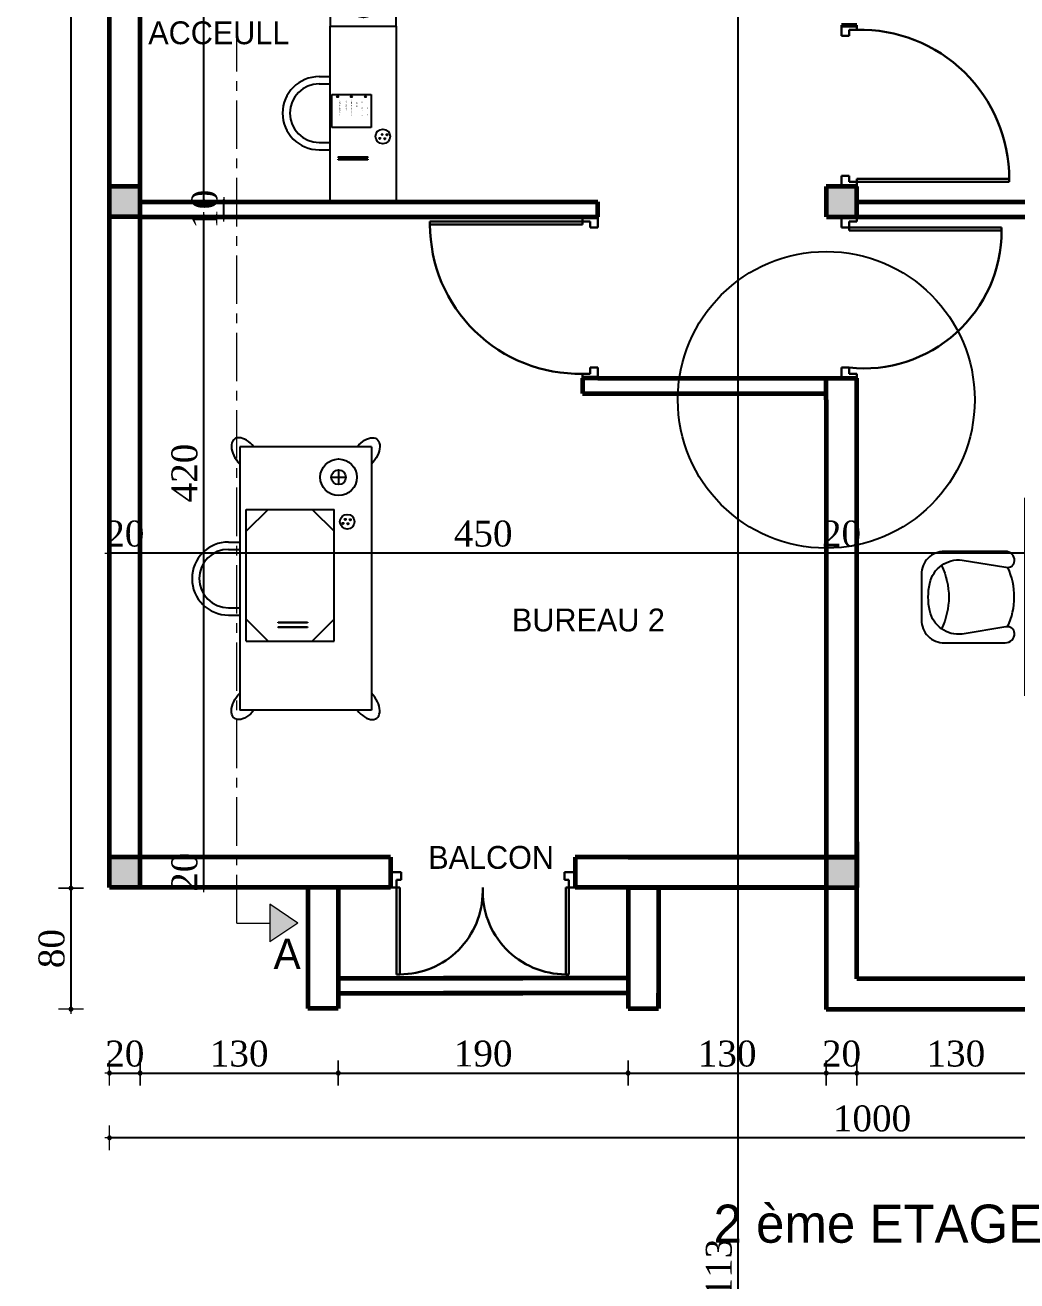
# Model space of a CAD drawing. Header units: millimetres. Extents: x -4146 to 23, y -2153 to 7365.
# Drawn here: x -2809 to -2159, y 1554 to 2379 of the extents above; entities that cross this region are included whole.
import ezdxf

# ---------------------------------------------------------------- set-up
doc = ezdxf.new("R2010")
doc.units = ezdxf.units.MM
doc.linetypes.add('AXES', pattern=[50.8, 31.75, -6.35, 6.35, -6.35])
for name, color, linetype in [('Calque8', 161, 'Continuous'), ('F-1', 1, 'Continuous'), ('F-2', 2, 'Continuous'), ('f-3', 3, 'Continuous'), ('FURNI', 4, 'Continuous'), ('MENUISERIE', 30, 'Continuous')]:
    doc.layers.add(name, color=color, linetype=linetype)
for name, color, linetype, lineweight in [('Cotation', 242, 'Continuous', 20), ('ecriture', 122, 'Continuous', 40), ('fin', 73, 'Continuous', 20), ('HA', 8, 'Continuous', 20), ('minuiserue', 3, 'Continuous', 30), ('MUR', 6, 'Continuous', 60)]:
    doc.layers.add(name, color=color, linetype=linetype, lineweight=lineweight)
doc.styles.add('cotation', font='times.ttf', dxfattribs={"height": 17})
doc.dimstyles.new('ech-100', dxfattribs={"dimtxt": 17, "dimasz": 0.02, "dimexe": 1.25, "dimexo": 0.625, "dimgap": 4, "dimtad": 1, "dimdec": 0, "dimtxsty": 'cotation', "dimblk": 'cotation', "dimcen": 2, "dimse1": 1, "dimse2": 1, "dimadec": 0, "dimazin": 0, "dimtfac": 1, "dimtdec": 0, "dimtix": 1, "dimtmove": 0, "dimatfit": 3, "dimldrblk": 'cotation', "dimfxl": 1.25, "dimtolj": 1, "dimarcsym": 0})

# ---------------------------------------------------------------- blocks, each defined once
blk = doc.blocks.new('cotation')
at = {"layer": 'Cotation'}
h = blk.add_hatch(color=256, dxfattribs=at)
h.paths.add_polyline_path([(57.15, 0), (62.15, 0, 0.41421356), (0, 62.15), (0, 57.15, -0.41421356)])
h.paths.add_polyline_path([(0, -57.15), (0, -62.15, 0.41421356), (62.15, 0), (57.15, 0, -0.41421356)])
h.paths.add_polyline_path([(0, -62.15), (0, -57.15, -0.41421356), (-57.15, 0), (-62.15, 0, 0.41421356)])
h.paths.add_polyline_path([(0, 57.15), (0, 62.15, 0.41421356), (-62.15, 0), (-57.15, 0, -0.41421356)])
for p, q in [((-152.4, 0), (152.4, 0)), ((0, 406.4), (0, -406.4))]:
    blk.add_line(p, q, dxfattribs=at)
for radius, start, end in [(62.15, 0, 180), (62.15, 180, 0), (57.15, 0, 180), (57.15, 180, 0)]:
    blk.add_arc((0, 0), radius, start, end, dxfattribs=at)
blk = doc.blocks.new('*D86')
at = {"layer": 'Defpoints', "color": 0}
for p in [(-2753.8, 1812.24), (-2733.8, 1812.24), (-2733.8, 1690.89)]:
    blk.add_point(p, dxfattribs=at)
at = {"layer": 'HA', "color": 0, "lineweight": -2}
blk.add_line((-2753.78, 1690.89), (-2733.82, 1690.89), dxfattribs=at)
at = {"layer": 'HA', "color": 0, "lineweight": -2, "xscale": 0.02, "yscale": 0.02, "zscale": 0.02, "rotation": 180}
blk.add_blockref('cotation', (-2753.8, 1690.89), dxfattribs=at)
at = {"layer": 'HA', "color": 0, "lineweight": -2, "xscale": 0.02, "yscale": 0.02, "zscale": 0.02}
blk.add_blockref('cotation', (-2733.8, 1690.89), dxfattribs=at)
at = {"layer": 'HA', "color": 0, "insert": (-2743.8, 1703.53), "char_height": 17, "attachment_point": 5, "style": 'cotation'}
blk.add_mtext('\\A1;20', dxfattribs=at)
blk = doc.blocks.new('*D87')
at = {"layer": 'Defpoints', "color": 0}
for p in [(-2733.8, 1812.24), (-2603.8, 1812.24), (-2603.8, 1690.89)]:
    blk.add_point(p, dxfattribs=at)
at = {"layer": 'HA', "color": 0, "lineweight": -2}
blk.add_line((-2733.78, 1690.89), (-2603.82, 1690.89), dxfattribs=at)
at = {"layer": 'HA', "color": 0, "lineweight": -2, "xscale": 0.02, "yscale": 0.02, "zscale": 0.02, "rotation": 180}
blk.add_blockref('cotation', (-2733.8, 1690.89), dxfattribs=at)
at = {"layer": 'HA', "color": 0, "lineweight": -2, "xscale": 0.02, "yscale": 0.02, "zscale": 0.02}
blk.add_blockref('cotation', (-2603.8, 1690.89), dxfattribs=at)
at = {"layer": 'HA', "color": 0, "insert": (-2668.8, 1703.53), "char_height": 17, "attachment_point": 5, "style": 'cotation'}
blk.add_mtext('\\A1;130', dxfattribs=at)
blk = doc.blocks.new('*D88')
at = {"layer": 'Defpoints', "color": 0}
for p in [(-2603.8, 1812.24), (-2413.8, 1812.24), (-2413.8, 1690.89)]:
    blk.add_point(p, dxfattribs=at)
at = {"layer": 'HA', "color": 0, "lineweight": -2}
blk.add_line((-2603.78, 1690.89), (-2413.82, 1690.89), dxfattribs=at)
at = {"layer": 'HA', "color": 0, "lineweight": -2, "xscale": 0.02, "yscale": 0.02, "zscale": 0.02, "rotation": 180}
blk.add_blockref('cotation', (-2603.8, 1690.89), dxfattribs=at)
at = {"layer": 'HA', "color": 0, "lineweight": -2, "xscale": 0.02, "yscale": 0.02, "zscale": 0.02}
blk.add_blockref('cotation', (-2413.8, 1690.89), dxfattribs=at)
at = {"layer": 'HA', "color": 0, "insert": (-2508.8, 1703.56), "char_height": 17, "attachment_point": 5, "style": 'cotation'}
blk.add_mtext('\\A1;190', dxfattribs=at)
blk = doc.blocks.new('*D89')
at = {"layer": 'Defpoints', "color": 0}
for p in [(-2413.8, 1812.24), (-2283.8, 1732.62), (-2283.8, 1690.89)]:
    blk.add_point(p, dxfattribs=at)
at = {"layer": 'HA', "color": 0, "lineweight": -2}
blk.add_line((-2413.78, 1690.89), (-2283.82, 1690.89), dxfattribs=at)
at = {"layer": 'HA', "color": 0, "lineweight": -2, "xscale": 0.02, "yscale": 0.02, "zscale": 0.02, "rotation": 180}
blk.add_blockref('cotation', (-2413.8, 1690.89), dxfattribs=at)
at = {"layer": 'HA', "color": 0, "lineweight": -2, "xscale": 0.02, "yscale": 0.02, "zscale": 0.02}
blk.add_blockref('cotation', (-2283.8, 1690.89), dxfattribs=at)
at = {"layer": 'HA', "color": 0, "insert": (-2348.8, 1703.53), "char_height": 17, "attachment_point": 5, "style": 'cotation'}
blk.add_mtext('\\A1;130', dxfattribs=at)
blk = doc.blocks.new('*D90')
at = {"layer": 'Defpoints', "color": 0}
for p in [(-2283.8, 1812.62), (-2263.8, 1812.62), (-2263.8, 1690.89)]:
    blk.add_point(p, dxfattribs=at)
at = {"layer": 'HA', "color": 0, "lineweight": -2}
blk.add_line((-2283.78, 1690.89), (-2263.82, 1690.89), dxfattribs=at)
at = {"layer": 'HA', "color": 0, "lineweight": -2, "xscale": 0.02, "yscale": 0.02, "zscale": 0.02, "rotation": 180}
blk.add_blockref('cotation', (-2283.8, 1690.89), dxfattribs=at)
at = {"layer": 'HA', "color": 0, "lineweight": -2, "xscale": 0.02, "yscale": 0.02, "zscale": 0.02}
blk.add_blockref('cotation', (-2263.8, 1690.89), dxfattribs=at)
at = {"layer": 'HA', "color": 0, "insert": (-2273.8, 1703.53), "char_height": 17, "attachment_point": 5, "style": 'cotation'}
blk.add_mtext('\\A1;20', dxfattribs=at)
blk = doc.blocks.new('*D91')
at = {"layer": 'Defpoints', "color": 0}
for p in [(-2263.8, 1732.62), (-2133.8, 1732.62), (-2133.8, 1690.89)]:
    blk.add_point(p, dxfattribs=at)
at = {"layer": 'HA', "color": 0, "lineweight": -2}
blk.add_line((-2263.78, 1690.89), (-2133.82, 1690.89), dxfattribs=at)
at = {"layer": 'HA', "color": 0, "lineweight": -2, "xscale": 0.02, "yscale": 0.02, "zscale": 0.02, "rotation": 180}
blk.add_blockref('cotation', (-2263.8, 1690.89), dxfattribs=at)
at = {"layer": 'HA', "color": 0, "lineweight": -2, "xscale": 0.02, "yscale": 0.02, "zscale": 0.02}
blk.add_blockref('cotation', (-2133.8, 1690.89), dxfattribs=at)
at = {"layer": 'HA', "color": 0, "insert": (-2198.8, 1703.53), "char_height": 17, "attachment_point": 5, "style": 'cotation'}
blk.add_mtext('\\A1;130', dxfattribs=at)
blk = doc.blocks.new('*D95')
at = {"layer": 'Defpoints', "color": 0}
for p in [(-2753.8, 1812.24), (-1753.8, 1732.62), (-2753.8, 1648.35)]:
    blk.add_point(p, dxfattribs=at)
at = {"layer": 'HA', "color": 0, "lineweight": -2}
blk.add_line((-1753.82, 1648.35), (-2753.78, 1648.35), dxfattribs=at)
at = {"layer": 'HA', "color": 0, "lineweight": -2, "xscale": 0.02, "yscale": 0.02, "zscale": 0.02, "rotation": 180}
blk.add_blockref('cotation', (-2753.8, 1648.35), dxfattribs=at)
at = {"layer": 'HA', "color": 0, "lineweight": -2, "xscale": 0.02, "yscale": 0.02, "zscale": 0.02}
blk.add_blockref('cotation', (-1753.8, 1648.35), dxfattribs=at)
at = {"layer": 'HA', "color": 0, "insert": (-2253.8, 1661), "char_height": 17, "attachment_point": 5, "style": 'cotation'}
blk.add_mtext('\\A1;1000', dxfattribs=at)
blk = doc.blocks.new('B2')
at = {"layer": 'F-1'}
for p, q in [((-4258.58, 2531.91), (-4258.58, 2538.33)), ((-4258.58, 2538.33), (-4258.43, 2538.33)), ((-4258.43, 2538.33), (-4258.43, 2531.91)), ((-4257.56, 2531.91), (-4257.56, 2538.33)), ((-4257.56, 2538.33), (-4257.41, 2538.33)), ((-4257.41, 2538.33), (-4257.41, 2531.91)), ((-4258.43, 2531.91), (-4258.58, 2531.91)), ((-4257.41, 2531.91), (-4257.56, 2531.91))]:
    blk.add_line(p, q, dxfattribs=at)
at = {"layer": 'F-2'}
for p, q in [((-4261.55, 2545.26), (-4232.75, 2545.26)), ((-4261.55, 2545.26), (-4261.55, 2526.06)), ((-4261.55, 2540.46), (-4256.75, 2545.26)), ((-4232.75, 2540.46), (-4237.55, 2545.26)), ((-4232.75, 2545.26), (-4232.75, 2526.06)), ((-4261.55, 2530.86), (-4256.75, 2526.06)), ((-4232.75, 2530.86), (-4237.55, 2526.06)), ((-4261.55, 2526.06), (-4232.75, 2526.06))]:
    blk.add_line(p, q, dxfattribs=at)
for centre, radius in [((-4235.45, 2523.2), 1.6), ((-4235.81, 2524.14), 0.145), ((-4235.89, 2523.05), 0.145), ((-4235.02, 2522.55), 0.145), ((-4234.95, 2523.63), 0.145)]:
    blk.add_circle(centre, radius, dxfattribs=at)
at = {"layer": 'f-3'}
for p, q in [((-4255.89, 2549.13), (-4255.89, 2546.7)), ((-4254.29, 2549.13), (-4254.29, 2546.7)), ((-4241.49, 2549.13), (-4241.49, 2546.7)), ((-4239.89, 2549.13), (-4239.89, 2546.7)), ((-4276.69, 2517.9), (-4276.69, 2546.7)), ((-4219.09, 2546.7), (-4276.69, 2546.7)), ((-4219.09, 2517.9), (-4219.09, 2546.7)), ((-4224.13, 2525.09), (-4227.33, 2525.09)), ((-4225.73, 2526.69), (-4225.73, 2523.49)), ((-4219.09, 2517.9), (-4276.69, 2517.9))]:
    blk.add_line(p, q, dxfattribs=at)
for radius in [4, 1.6]:
    blk.add_circle((-4225.73, 2525.09), radius, dxfattribs=at)
for radius in [8, 6.4]:
    blk.add_arc((-4247.89, 2549.13), radius, 0, 180, dxfattribs=at)
at = {"layer": 'f-3', "extrusion": (0, 0, -1)}
for centre, major_axis in [((-4275.07, 2545.37), (3.35, -2.5)), ((-4220.72, 2519.24), (-3.35, 2.5))]:
    blk.add_ellipse(centre, major_axis=major_axis, ratio=0.573005, start_param=1.628004, end_param=4.928741, dxfattribs=at)
at = {"layer": 'f-3'}
for centre, major_axis in [((-4220.72, 2545.37), (-3.35, -2.5)), ((-4275.07, 2519.24), (3.35, 2.5))]:
    blk.add_ellipse(centre, major_axis=major_axis, ratio=0.573005, start_param=1.628004, end_param=4.928741, dxfattribs=at)
blk = doc.blocks.new('*D146')
at = {"layer": 'Defpoints', "color": 0}
for p in [(-2263.8, 2032.1), (-2263.8, 2032.1), (-1773.8, 2032.1)]:
    blk.add_point(p, dxfattribs=at)
at = {"layer": 'HA', "color": 0, "lineweight": -2}
blk.add_line((-1773.82, 2032.1), (-2263.78, 2032.1), dxfattribs=at)
at = {"layer": 'HA', "color": 0, "lineweight": -2, "xscale": 0.02, "yscale": 0.02, "zscale": 0.02, "rotation": 180}
blk.add_blockref('cotation', (-2263.8, 2032.1), dxfattribs=at)
at = {"layer": 'HA', "color": 0, "lineweight": -2, "xscale": 0.02, "yscale": 0.02, "zscale": 0.02}
blk.add_blockref('cotation', (-1773.8, 2032.1), dxfattribs=at)
at = {"layer": 'HA', "color": 0, "insert": (-2018.8, 2044.77), "char_height": 17, "attachment_point": 5, "style": 'cotation'}
blk.add_mtext('\\A1;490', dxfattribs=at)
blk = doc.blocks.new('*D147')
at = {"layer": 'Defpoints', "color": 0}
for p in [(-2283.8, 2032.1), (-2283.8, 2032.1), (-2263.8, 2032.1)]:
    blk.add_point(p, dxfattribs=at)
at = {"layer": 'HA', "color": 0, "lineweight": -2}
for p, q in [((-2283.82, 2032.1), (-2283.84, 2032.1)), ((-2263.8, 2032.1), (-2283.8, 2032.1)), ((-2263.78, 2032.1), (-2263.76, 2032.1))]:
    blk.add_line(p, q, dxfattribs=at)
at = {"layer": 'HA', "color": 0, "lineweight": -2, "xscale": 0.02, "yscale": 0.02, "zscale": 0.02}
blk.add_blockref('cotation', (-2283.8, 2032.1), dxfattribs=at)
at = {"layer": 'HA', "color": 0, "lineweight": -2, "xscale": 0.02, "yscale": 0.02, "zscale": 0.02, "rotation": 180}
blk.add_blockref('cotation', (-2263.8, 2032.1), dxfattribs=at)
at = {"layer": 'HA', "color": 0, "insert": (-2273.8, 2044.74), "char_height": 17, "attachment_point": 5, "style": 'cotation'}
blk.add_mtext('\\A1;20', dxfattribs=at)
blk = doc.blocks.new('*D148')
at = {"layer": 'Defpoints', "color": 0}
for p in [(-2733.8, 2032.1), (-2733.8, 2032.1), (-2283.8, 2032.1)]:
    blk.add_point(p, dxfattribs=at)
at = {"layer": 'HA', "color": 0, "lineweight": -2}
blk.add_line((-2283.82, 2032.1), (-2733.78, 2032.1), dxfattribs=at)
at = {"layer": 'HA', "color": 0, "lineweight": -2, "xscale": 0.02, "yscale": 0.02, "zscale": 0.02, "rotation": 180}
blk.add_blockref('cotation', (-2733.8, 2032.1), dxfattribs=at)
at = {"layer": 'HA', "color": 0, "lineweight": -2, "xscale": 0.02, "yscale": 0.02, "zscale": 0.02}
blk.add_blockref('cotation', (-2283.8, 2032.1), dxfattribs=at)
at = {"layer": 'HA', "color": 0, "insert": (-2508.8, 2044.74), "char_height": 17, "attachment_point": 5, "style": 'cotation'}
blk.add_mtext('\\A1;450', dxfattribs=at)
blk = doc.blocks.new('*D149')
at = {"layer": 'Defpoints', "color": 0}
for p in [(-2753.8, 2032.1), (-2753.8, 2032.1), (-2733.8, 2032.1)]:
    blk.add_point(p, dxfattribs=at)
at = {"layer": 'HA', "color": 0, "lineweight": -2}
for p, q in [((-2753.82, 2032.1), (-2753.84, 2032.1)), ((-2733.8, 2032.1), (-2753.8, 2032.1)), ((-2733.78, 2032.1), (-2733.76, 2032.1))]:
    blk.add_line(p, q, dxfattribs=at)
at = {"layer": 'HA', "color": 0, "lineweight": -2, "xscale": 0.02, "yscale": 0.02, "zscale": 0.02}
blk.add_blockref('cotation', (-2753.8, 2032.1), dxfattribs=at)
at = {"layer": 'HA', "color": 0, "lineweight": -2, "xscale": 0.02, "yscale": 0.02, "zscale": 0.02, "rotation": 180}
blk.add_blockref('cotation', (-2733.8, 2032.1), dxfattribs=at)
at = {"layer": 'HA', "color": 0, "insert": (-2743.8, 2044.74), "char_height": 17, "attachment_point": 5, "style": 'cotation'}
blk.add_mtext('\\A1;20', dxfattribs=at)
blk = doc.blocks.new('*D150')
at = {"layer": 'Defpoints', "color": 0}
for p in [(-2691.97, 1832.62), (-2691.97, 1832.62), (-2691.97, 1812.62)]:
    blk.add_point(p, dxfattribs=at)
at = {"layer": 'HA', "color": 0, "lineweight": -2}
for p, q in [((-2691.97, 1832.64), (-2691.97, 1832.66)), ((-2691.97, 1812.62), (-2691.97, 1832.62)), ((-2691.97, 1812.6), (-2691.97, 1812.58))]:
    blk.add_line(p, q, dxfattribs=at)
at = {"layer": 'HA', "color": 0, "lineweight": -2, "xscale": 0.02, "yscale": 0.02, "zscale": 0.02}
for p, rotation in [((-2691.97, 1832.62), 270), ((-2691.97, 1812.62), 90)]:
    blk.add_blockref('cotation', p, dxfattribs=dict(at, rotation=rotation))
at = {"layer": 'HA', "color": 0, "insert": (-2704.62, 1822.62), "char_height": 17, "attachment_point": 5, "rotation": 90, "style": 'cotation'}
blk.add_mtext('\\A1;20', dxfattribs=at)
blk = doc.blocks.new('*D151')
at = {"layer": 'Defpoints', "color": 0}
for p in [(-2691.97, 2252.62), (-2691.97, 2252.62), (-2691.97, 1832.62)]:
    blk.add_point(p, dxfattribs=at)
at = {"layer": 'HA', "color": 0, "lineweight": -2}
blk.add_line((-2691.97, 1832.64), (-2691.97, 2252.6), dxfattribs=at)
at = {"layer": 'HA', "color": 0, "lineweight": -2, "xscale": 0.02, "yscale": 0.02, "zscale": 0.02}
for p, rotation in [((-2691.97, 2252.62), 90), ((-2691.97, 1832.62), 270)]:
    blk.add_blockref('cotation', p, dxfattribs=dict(at, rotation=rotation))
at = {"layer": 'HA', "color": 0, "insert": (-2704.62, 2084.55), "char_height": 17, "attachment_point": 5, "rotation": 90, "style": 'cotation'}
blk.add_mtext('\\A1;420', dxfattribs=at)
blk = doc.blocks.new('*D152')
at = {"layer": 'Defpoints', "color": 0}
for p in [(-2678.8, 2262.62), (-2678.8, 2262.62), (-2678.8, 2252.62)]:
    blk.add_point(p, dxfattribs=at)
at = {"layer": 'HA', "color": 0, "lineweight": -2}
for p, q in [((-2678.8, 2262.64), (-2678.8, 2262.66)), ((-2678.8, 2252.62), (-2678.8, 2262.62)), ((-2678.8, 2252.6), (-2678.8, 2252.58))]:
    blk.add_line(p, q, dxfattribs=at)
at = {"layer": 'HA', "color": 0, "lineweight": -2, "xscale": 0.02, "yscale": 0.02, "zscale": 0.02}
for p, rotation in [((-2678.8, 2262.62), 270), ((-2678.8, 2252.62), 90)]:
    blk.add_blockref('cotation', p, dxfattribs=dict(at, rotation=rotation))
at = {"layer": 'HA', "color": 0, "insert": (-2691.45, 2257.62), "char_height": 17, "attachment_point": 5, "rotation": 90, "style": 'cotation'}
blk.add_mtext('\\A1;10', dxfattribs=at)
blk = doc.blocks.new('*D153')
at = {"layer": 'Defpoints', "color": 0}
for p in [(-2691.97, 2762.62), (-2691.97, 2762.62), (-2691.97, 2262.62)]:
    blk.add_point(p, dxfattribs=at)
at = {"layer": 'HA', "color": 0, "lineweight": -2}
blk.add_line((-2691.97, 2262.64), (-2691.97, 2762.6), dxfattribs=at)
at = {"layer": 'HA', "color": 0, "lineweight": -2, "xscale": 0.02, "yscale": 0.02, "zscale": 0.02}
for p, rotation in [((-2691.97, 2762.62), 90), ((-2691.97, 2262.62), 270)]:
    blk.add_blockref('cotation', p, dxfattribs=dict(at, rotation=rotation))
at = {"layer": 'HA', "color": 0, "insert": (-2704.62, 2512.62), "char_height": 17, "attachment_point": 5, "rotation": 90, "style": 'cotation'}
blk.add_mtext('\\A1;500', dxfattribs=at)
blk = doc.blocks.new('A$C3BDC2834')
at = {"layer": 'FURNI', "color": 154, "ltscale": 0.5}
blk.add_lwpolyline([(0.2096, 0.5555, 0.388549), (0.0573, 0.3426), (0.104, 0.0559, -0.480619), (0.0614, 0, -0.421241), (0, 0.06), (0, 0.46, -0.414214), (0.15, 0.61), (0.45, 0.61, -0.414214), (0.6, 0.46), (0.6, 0.06, -0.421241), (0.5386, 0, -0.480619), (0.496, 0.0559), (0.5427, 0.3426, 0.388549), (0.3904, 0.5555, 0.109958)], format="xyb", close=True, dxfattribs=at)
blk.add_lwpolyline([(0.4946, 0.045, -0.222231), (0.1053, 0.0438)], format="xyb", dxfattribs=at)
blk.add_arc((0.3, 0.9059), 0.4751, 244.05244, 295.94756, dxfattribs=at)
blk = doc.blocks.new('1GB')
at = {"layer": 'Calque8'}
for p, q in [((-3266.59, 1963.06), (-3404.93, 1963.06)), ((-3404.93, 1833.06), (-3404.93, 1963.06)), ((-3129.38, 1963.06), (-3266.59, 1963.06)), ((-3129.38, 1833.06), (-3129.38, 1963.06)), ((-3266.59, 1833.06), (-3404.93, 1833.06)), ((-3129.38, 1833.06), (-3266.59, 1833.06))]:
    blk.add_line(p, q, dxfattribs=at)
at = {"layer": 'FURNI', "ltscale": 0.5, "xscale": 100, "yscale": 100, "zscale": 100}
for p in [(-3394.75, 1967.36), (-3329.75, 1967.36), (-3264.2, 1967.36), (-3199.2, 1967.36)]:
    blk.add_blockref('A$C3BDC2834', p, dxfattribs=at)
at = {"layer": 'FURNI', "ltscale": 0.5, "yscale": 100, "zscale": 100}
for p, xscale, rotation in [((-3411.92, 1927.93), -100, 90), ((-3124.59, 1927.93), 100, 270), ((-3394.75, 1828.77), -100, 180), ((-3329.75, 1828.77), -100, 180), ((-3264.2, 1828.77), -100, 180), ((-3199.2, 1828.77), -100, 180)]:
    blk.add_blockref('A$C3BDC2834', p, dxfattribs=dict(at, xscale=xscale, rotation=rotation))
blk = doc.blocks.new('*D198')
at = {"layer": 'Defpoints', "color": 0}
for p in [(-2753.8, 3312.62), (-2779.12, 1812.24), (-2753.8, 1812.24)]:
    blk.add_point(p, dxfattribs=at)
at = {"layer": 'HA', "color": 0, "lineweight": -2}
blk.add_line((-2779.12, 3312.6), (-2779.12, 1812.26), dxfattribs=at)
at = {"layer": 'HA', "color": 0, "lineweight": -2, "xscale": 0.02, "yscale": 0.02, "zscale": 0.02}
for p, rotation in [((-2779.12, 3312.62), 90), ((-2779.12, 1812.24), 270)]:
    blk.add_blockref('cotation', p, dxfattribs=dict(at, rotation=rotation))
at = {"layer": 'HA', "color": 0, "insert": (-2791.76, 2562.43), "char_height": 17, "attachment_point": 5, "rotation": 90, "style": 'cotation'}
blk.add_mtext('\\A1;1500', dxfattribs=at)
blk = doc.blocks.new('*D199')
at = {"layer": 'Defpoints', "color": 0}
for p in [(-2753.8, 1812.24), (-2780.47, 1732.82), (-2779.12, 1732.82)]:
    blk.add_point(p, dxfattribs=at)
at = {"layer": 'HA', "color": 0, "lineweight": -2}
blk.add_line((-2779.12, 1812.22), (-2779.12, 1732.84), dxfattribs=at)
at = {"layer": 'HA', "color": 0, "lineweight": -2, "xscale": 0.02, "yscale": 0.02, "zscale": 0.02}
for p, rotation in [((-2779.12, 1812.24), 90), ((-2779.12, 1732.82), 270)]:
    blk.add_blockref('cotation', p, dxfattribs=dict(at, rotation=rotation))
at = {"layer": 'HA', "color": 0, "insert": (-2791.76, 1772.53), "char_height": 17, "attachment_point": 5, "rotation": 90, "style": 'cotation'}
blk.add_mtext('\\A1;80', dxfattribs=at)
blk = doc.blocks.new('B3')
at = {"layer": 'F-1'}
for p, q in [((-4180.45, 2571.93), (-4180.02, 2571.93)), ((-4180.45, 2552.65), (-4180.45, 2571.93)), ((-4180.02, 2571.93), (-4180.02, 2552.65)), ((-4178.93, 2571.93), (-4178.5, 2571.93)), ((-4178.93, 2552.65), (-4178.93, 2571.93)), ((-4178.5, 2571.93), (-4178.5, 2552.65)), ((-4180.02, 2552.65), (-4180.45, 2552.65)), ((-4178.5, 2552.65), (-4178.93, 2552.65))]:
    blk.add_line(p, q, dxfattribs=at)
at = {"layer": 'F-2'}
for p, q in [((-4159.23, 2576.09), (-4137.51, 2576.09)), ((-4159.23, 2550.41), (-4159.23, 2576.09)), ((-4137.51, 2576.09), (-4137.51, 2550.41)), ((-4137.51, 2550.41), (-4159.23, 2550.41))]:
    blk.add_line(p, q, dxfattribs=at)
for centre, radius in [((-4138.83, 2572.42), 0.45), ((-4138.87, 2563.28), 0.45), ((-4138.83, 2554.08), 0.45), ((-4165.02, 2542.71), 4.8), ((-4166.53, 2541.41), 0.434), ((-4166.32, 2544.66), 0.434), ((-4163.93, 2539.89), 0.434), ((-4163.72, 2543.14), 0.434)]:
    blk.add_circle(centre, radius, dxfattribs=at)
at = {"layer": 'f-3'}
for p, q in [((-4173.76, 2584.47), (-4173.76, 2577.2)), ((-4168.96, 2584.47), (-4168.96, 2577.2)), ((-4130.56, 2584.47), (-4130.56, 2577.2)), ((-4125.76, 2584.47), (-4125.76, 2577.2)), ((-4207.84, 2577.2), (-4092.64, 2577.2)), ((-4207.84, 2577.2), (-4207.84, 2534)), ((-3977.44, 2577.2), (-4092.64, 2577.2)), ((-4092.64, 2577.2), (-4092.64, 2534)), ((-4092.64, 2577.2), (-4092.64, 2534)), ((-3977.44, 2577.2), (-3977.44, 2534)), ((-4070.07, 2555.48), (-4079.67, 2555.48)), ((-4074.87, 2560.28), (-4074.87, 2550.68)), ((-4092.64, 2534), (-4207.84, 2534)), ((-4092.64, 2534), (-3977.44, 2534))]:
    blk.add_line(p, q, dxfattribs=at)
for radius in [12, 4.8]:
    blk.add_circle((-4074.87, 2555.48), radius, dxfattribs=at)
for radius in [24, 19.2]:
    blk.add_arc((-4149.76, 2584.47), radius, 0, 180, dxfattribs=at)
at = {"layer": 'F-1'}
for s, p in [('5. PICK UP PRESCRIPTION', (-4140.95, 2571.17)), ('3. PICK UP DRY CLEANING', (-4140.95, 2563.62)), ('4. BUY NEW OUTFIT', (-4140.95, 2567.05)), ('1. GO TO GROCERY STORE', (-4140.87, 2556.65)), ('2. LAUNDRY', (-4140.95, 2560.06)), ('THINGS TO DO', (-4145.2, 2552.93))]:
    blk.add_text(s, height=0.6, rotation=180, dxfattribs=at).set_placement(p)
blk = doc.blocks.new('B1')
at = {"layer": 'minuiserue'}
for p, q in [((-2606.22, 2449.21), (-2664.13, 2449.21)), ((-2664.13, 2406.21), (-2664.13, 2449.21)), ((-2606.22, 2406.21), (-2664.13, 2406.21))]:
    blk.add_line(p, q, dxfattribs=at)
at = {"layer": 'HA', "rotation": 90}
blk.add_blockref('B3', (-29.02, 6426.65), dxfattribs=at)
blk = doc.blocks.new('*D426')
at = {"layer": 'Defpoints', "color": 0}
for p in [(-2341.55, 3113.02), (-2341.55, 3113.02), (-2341.55, 0)]:
    blk.add_point(p, dxfattribs=at)
at = {"layer": 'HA', "color": 0, "lineweight": -2}
blk.add_line((-2341.55, 0.02), (-2341.55, 3113), dxfattribs=at)
at = {"layer": 'HA', "color": 0, "lineweight": -2, "xscale": 0.02, "yscale": 0.02, "zscale": 0.02}
for p, rotation in [((-2341.55, 3113.02), 90), ((-2341.55, 0), 270)]:
    blk.add_blockref('cotation', p, dxfattribs=dict(at, rotation=rotation))
at = {"layer": 'HA', "color": 0, "insert": (-2354.19, 1556.51), "char_height": 17, "attachment_point": 5, "rotation": 90, "style": 'cotation'}
blk.add_mtext('\\A1;3113', dxfattribs=at)
blk = doc.blocks.new('BAB 106')
at = {"layer": 'minuiserue'}
for p, q in [((0, 0), (-10, 0)), ((-10, -3), (-10, 0)), ((0, 0), (0, -7)), ((-10, -3), (-110, -3)), ((-110, -3), (-110, -5)), ((-10, -5), (-110, -5)), ((-5, -3), (-10, -3)), ((-10, -5), (-10, -3)), ((-5, -7), (-5, -3)), ((0, -7), (-5, -7)), ((0, -98.88), (-5, -98.88)), ((-5, -98.88), (-5, -102.88)), ((0, -105.88), (0, -98.88)), ((-5, -102.88), (-10, -102.88)), ((-10, -102.88), (-10, -105.88)), ((0, -105.88), (-10, -105.88))]:
    blk.add_line(p, q, dxfattribs=at)
blk.add_arc((-12.1, -5), 97.9, 180, 271.22923, dxfattribs=at)
at = {"layer": 'MUR'}
blk.add_line((0, -105.88), (-10, -105.88), dxfattribs=at)
blk = doc.blocks.new('Balcon')
at = {"layer": 'minuiserue'}
for p, q in [((0, -10), (0, 0)), ((0, 0), (7, 0)), ((7, -5), (7, 0)), ((4, -10), (4, -5)), ((4, -5), (7, -5)), ((121, 0), (114, 0)), ((114, 0), (114, -5)), ((117, -5), (114, -5)), ((117, -10), (117, -5)), ((121, 0), (121, -10)), ((0, -10), (6, -10)), ((4, -10), (4, -67)), ((6, -10), (6, -67)), ((121, -10), (115, -10)), ((115, -10), (115, -67)), ((117, -10), (117, -67))]:
    blk.add_line(p, q, dxfattribs=at)
for centre, radius, start, end in [((6, -12.55), 54.45, 270, 0.11527), ((115, -12.45), 54.55, 177.43111, 270)]:
    blk.add_arc(centre, radius, start, end, dxfattribs=at)

msp = doc.modelspace()

# ---------------------------------------------------------------- hatches: boundary and pattern name
at = {"layer": 'fin'}
h = msp.add_hatch(color=256, dxfattribs=at)
h.paths.add_polyline_path([(-1691.949, 2506.295), (-1703.48, 2491.652), (-1680.418, 2491.652)])
h.paths.add_polyline_path([(-2798.096, 2964.874), (-2809.169, 2950.793), (-2787.022, 2950.793)])
h.paths.add_polyline_path([(-2630.341, 1789.253), (-2648.598, 1801.622), (-2648.598, 1776.885)])
h.paths.add_polyline_path([(-2623.079, 3341.851), (-2650.577, 3358.227), (-2650.577, 3325.474)])
at = {"layer": 'HA'}
h = msp.add_hatch(color=256, dxfattribs=at)
h.paths.add_polyline_path([(-1753.804, 2272.624), (-1773.804, 2272.624), (-1773.804, 2252.624), (-1753.804, 2252.624)])
h.paths.add_polyline_path([(-2263.8, 2272.624), (-2273.8, 2272.624), (-2283.8, 2272.624), (-2283.8, 2252.624), (-2263.8, 2252.624)])
h.paths.add_polyline_path([(-2753.804, 2252.624), (-2733.804, 2252.624), (-2733.804, 2272.624), (-2753.804, 2272.624)])
h = msp.add_hatch(color=256, dxfattribs=at)
h.paths.add_polyline_path([(-1753.804, 1832.624), (-1773.804, 1832.624), (-1773.804, 1812.624), (-1753.804, 1812.624)])
h.paths.add_polyline_path([(-2283.8, 1812.624), (-2263.804, 1812.624), (-2263.804, 1832.624), (-2283.8, 1832.624)])
h.paths.add_polyline_path([(-2753.804, 1812.624), (-2733.804, 1812.624), (-2733.804, 1832.624), (-2753.804, 1832.624)])

# ---------------------------------------------------------------- linework, layer by layer
at = {"layer": 'fin', "linetype": 'AXES'}
for q in [(-2670.249, 3341.851), (-2648.598, 1789.253)]:
    msp.add_line((-2670.249, 1789.253), q, dxfattribs=at)
at = {"layer": 'fin'}
for p, q in [((-2630.341, 1789.253), (-2648.598, 1801.622)), ((-2648.598, 1801.622), (-2648.598, 1776.885)), ((-2630.341, 1789.253), (-2648.598, 1776.885))]:
    msp.add_line(p, q, dxfattribs=at)
at = {"layer": 'MENUISERIE'}
msp.add_circle((-2283.8, 2132.624), 97.341, dxfattribs=at)
at = {"layer": 'minuiserue'}
for p, q in [((-2273.8, 2252.624), (-2263.8, 2252.624)), ((-2273.8, 2252.624), (-2273.8, 2245.624)), ((-2268.8, 2245.624), (-2268.8, 2249.624)), ((-2268.8, 2249.624), (-2263.8, 2249.624)), ((-2263.8, 2249.624), (-2263.8, 2252.624)), ((-2273.8, 2245.624), (-2268.8, 2245.624)), ((-2268.8, 2245.624), (-2168.8, 2245.624)), ((-2268.8, 2245.624), (-2268.8, 2243.624)), ((-2268.8, 2243.624), (-2168.8, 2243.624)), ((-2268.8, 2243.624), (-2268.8, 2243.624)), ((-2168.8, 2245.624), (-2168.8, 2243.624)), ((-2273.8, 2146.747), (-2273.8, 2153.747)), ((-2273.8, 2153.747), (-2268.8, 2153.747)), ((-2268.8, 2153.747), (-2268.8, 2149.747)), ((-2273.8, 2146.747), (-2263.8, 2146.747)), ((-2268.8, 2149.747), (-2263.8, 2149.747)), ((-2263.8, 2149.747), (-2263.8, 2146.747)), ((-2565.549, 1755.624), (-2563.549, 1755.624)), ((-2452.549, 1755.624), (-2454.549, 1755.624))]:
    msp.add_line(p, q, dxfattribs=at)
msp.add_arc((-2259.189, 2243.624), 90.39, 263.896679, 360, dxfattribs=at)
at = {"layer": 'MUR'}
for p, q in [((-2753.804, 1812.624), (-2753.804, 3312.624)), ((-2733.804, 1812.624), (-2733.804, 2497.627)), ((-2733.804, 2272.624), (-2753.804, 2272.624)), ((-2263.8, 2272.624), (-2283.8, 2272.624)), ((-2283.8, 2272.624), (-2283.8, 2252.624)), ((-2263.8, 2252.624), (-2263.8, 2272.624)), ((-2263.8, 2252.624), (-2263.8, 2272.624)), ((-2733.804, 2262.624), (-2433.67, 2262.624)), ((-2433.67, 2252.624), (-2433.67, 2262.624)), ((-2263.8, 2262.624), (-1773.804, 2262.624)), ((-2733.804, 2252.624), (-2753.804, 2252.624)), ((-2733.804, 2252.624), (-2443.67, 2252.624)), ((-2443.67, 2252.624), (-2433.67, 2252.624)), ((-2283.67, 2252.624), (-1773.804, 2252.624)), ((-2273.8, 2252.624), (-2263.8, 2252.624)), ((-2443.67, 2146.747), (-2443.67, 2136.747)), ((-2433.67, 2146.747), (-2283.67, 2146.747)), ((-2283.8, 2146.747), (-2263.8, 2146.747)), ((-2283.8, 2132.624), (-2283.8, 2146.747)), ((-2263.8, 1832.624), (-2263.8, 2146.747)), ((-2443.67, 2136.747), (-2283.67, 2136.747)), ((-2283.8, 2132.624), (-2283.8, 1832.624)), ((-2283.8, 1932.624), (-2283.8, 1812.624)), ((-2263.8, 1812.624), (-2263.8, 1932.624)), ((-2283.8, 1842.624), (-2283.8, 1732.624)), ((-2263.804, 1842.624), (-2263.804, 1812.624)), ((-2603.8, 1832.624), (-2753.804, 1832.624)), ((-2569.549, 1832.624), (-2753.804, 1832.624)), ((-2569.549, 1832.624), (-2569.549, 1812.624)), ((-2263.8, 1832.624), (-2448.549, 1832.624)), ((-2448.549, 1832.624), (-2448.549, 1812.624)), ((-2413.8, 1832.624), (-2263.8, 1832.624)), ((-2283.804, 1832.624), (-2283.804, 1812.624)), ((-2263.8, 1752.624), (-2263.8, 1832.624)), ((-2603.8, 1812.624), (-2753.804, 1812.624)), ((-2569.549, 1812.624), (-2753.804, 1812.624)), ((-2603.8, 1812.624), (-2733.804, 1812.624)), ((-2623.804, 1812.624), (-2623.804, 1733.204)), ((-2603.804, 1812.624), (-2603.804, 1733.204)), ((-2283.8, 1812.624), (-2448.549, 1812.624)), ((-2413.804, 1812.624), (-2413.804, 1733.204)), ((-2413.8, 1812.624), (-2263.8, 1812.624)), ((-2393.804, 1812.624), (-2393.804, 1733.204)), ((-2603.804, 1753.204), (-2482.804, 1753.204)), ((-2413.804, 1753.204), (-2534.804, 1753.204)), ((-2133.8, 1752.624), (-2263.8, 1752.624)), ((-2603.804, 1743.204), (-2482.804, 1743.204)), ((-2413.804, 1743.204), (-2534.804, 1743.204)), ((-2393.804, 1733.204), (-2393.804, 1743.204)), ((-2603.804, 1733.204), (-2623.804, 1733.204)), ((-2413.804, 1733.204), (-2393.804, 1733.204)), ((-2263.8, 1732.624), (-2283.8, 1732.624)), ((-2133.8, 1732.624), (-2263.8, 1732.624))]:
    msp.add_line(p, q, dxfattribs=at)

# ---------------------------------------------------------------- block references
at = {"layer": 'Calque8'}
msp.add_blockref('1GB', (1251.553, 105.233), dxfattribs=at)
at = {"layer": 'HA', "xscale": 3, "yscale": 3, "zscale": 3, "rotation": 90}
msp.add_blockref('B2', (4971.658, 14758.99), dxfattribs=at)
at = {"layer": 'minuiserue'}
for name, p in [('B1', (-2.866, 43.813)), ('BAB 106', (-2433.67, 2252.624))]:
    msp.add_blockref(name, p, dxfattribs=at)
at = {"layer": 'minuiserue', "rotation": 180}
msp.add_blockref('BAB 106', (-2273.8, 2272.624), dxfattribs=at)
at = {"layer": 'MUR'}
msp.add_blockref('Balcon', (-2569.549, 1822.624), dxfattribs=at)

# ---------------------------------------------------------------- texts
at = {"layer": 'ecriture', "attachment_point": 1}
for s, width, insert, char_height in [('{\\fVrinda|b0|i0|c0|p2;ACCEULL}', 130.42633, (-2728.415, 2380.97), 15), ('{\\fVrinda|b0|i0|c0|p2;BUREAU 2}', 130.42633, (-2489.941, 1995.66), 15), ('{\\fVrinda|b0|i0|c0|p2;BALCON}', 130.42633, (-2544.835, 1839.873), 15), ('A', 194.01183, (-2646.273, 1779.095), 20), (' 2 ème ETAGE ', 481.96947, (-2366.998, 1604.538), 25)]:
    msp.add_mtext_dynamic_manual_height_columns(s, width=width, gutter_width=12.5, heights=[0], dxfattribs=dict(at, insert=insert, char_height=char_height))

# ---------------------------------------------------------------- dimensions: what is measured, and where the dimension line sits
at = {"layer": 'HA'}
for base, p1, p2, picture, middle in [((-2779.116, 1812.242), (-2753.804, 3312.624), (-2753.804, 1812.242), '*D198', (-2791.764, 2562.433)), ((-2341.547, 3113.019), (-2341.547, 0), (-2341.547, 3113.019), '*D426', (-2354.194, 1556.509)), ((-2691.968, 1832.624), (-2691.968, 1812.624), (-2691.968, 1832.624), '*D150', (-2704.615, 1822.624))]:
    dim = msp.add_linear_dim(base=base, p1=p1, p2=p2, angle=90, dimstyle='ech-100', dxfattribs=at)
    dim.commit()
    dim.dimension.update_dxf_attribs({"geometry": picture, "text_midpoint": middle})
for base, p1, p2, picture, middle in [((-2691.968, 2762.624), (-2691.968, 2262.624), (-2691.971, 2762.624), '*D153', (-2704.615, 2512.624)), ((-2678.802, 2262.624), (-2678.802, 2252.624), (-2678.802, 2262.624), '*D152', (-2691.449, 2257.624))]:
    dim = msp.add_linear_dim(base=base, p1=p1, p2=p2, angle=90, dimstyle='ech-100', override={"dimtmove": 1}, dxfattribs=at)
    dim.commit()
    dim.dimension.update_dxf_attribs({"geometry": picture, "text_midpoint": middle})
dim = msp.add_linear_dim(base=(-2691.968, 2252.624), p1=(-2691.968, 1832.624), p2=(-2691.968, 2252.624), angle=90, dimstyle='ech-100', override={"dimtmove": 1}, dxfattribs=at)
dim.commit()
dim.dimension.update_dxf_attribs({"geometry": '*D151', "text_midpoint": (-2691.968, 2084.553), "dimtype": 160})
for base, p1, p2, picture, middle in [((-2753.804, 2032.097), (-2733.804, 2032.097), (-2753.804, 2032.097), '*D149', (-2743.804, 2044.744)), ((-2733.804, 2032.097), (-2283.8, 2032.097), (-2733.804, 2032.097), '*D148', (-2508.802, 2044.744)), ((-2283.8, 2032.097), (-2263.8, 2032.097), (-2283.8, 2032.097), '*D147', (-2273.8, 2044.744)), ((-2263.8, 2032.097), (-1773.804, 2032.097), (-2263.8, 2032.097), '*D146', (-2018.802, 2044.769))]:
    dim = msp.add_linear_dim(base=base, p1=p1, p2=p2, dimstyle='ech-100', override={"dimtmove": 1}, dxfattribs=at)
    dim.commit()
    dim.dimension.update_dxf_attribs({"geometry": picture, "text_midpoint": middle})
dim = msp.add_linear_dim(base=(-2779.116, 1732.822), p1=(-2753.804, 1812.242), p2=(-2780.468, 1732.822), angle=90, text='80', dimstyle='ech-100', override={"dimtmove": 1}, dxfattribs=at)
dim.commit()
dim.dimension.update_dxf_attribs({"geometry": '*D199', "text_midpoint": (-2791.764, 1772.532)})
for base, p1, p2, picture, middle in [((-2733.804, 1690.888), (-2753.804, 1812.242), (-2733.804, 1812.242), '*D86', (-2743.804, 1690.888)), ((-2263.8, 1690.888), (-2283.8, 1812.624), (-2263.8, 1812.624), '*D90', (-2273.8, 1690.888))]:
    dim = msp.add_linear_dim(base=base, p1=p1, p2=p2, dimstyle='ech-100', dxfattribs=at)
    dim.commit()
    dim.dimension.update_dxf_attribs({"geometry": picture, "text_midpoint": middle, "dimtype": 160})
for base, p1, p2, picture, middle in [((-2753.804, 1648.352), (-1753.804, 1732.624), (-2753.804, 1812.242), '*D95', (-2253.804, 1660.999)), ((-2603.804, 1690.888), (-2733.804, 1812.242), (-2603.804, 1812.242), '*D87', (-2668.804, 1703.535)), ((-2413.804, 1690.888), (-2603.804, 1812.242), (-2413.804, 1812.242), '*D88', (-2508.804, 1703.559)), ((-2283.8, 1690.888), (-2413.804, 1812.242), (-2283.8, 1732.624), '*D89', (-2348.802, 1703.535)), ((-2133.8, 1690.888), (-2263.8, 1732.624), (-2133.8, 1732.624), '*D91', (-2198.8, 1703.535))]:
    dim = msp.add_linear_dim(base=base, p1=p1, p2=p2, dimstyle='ech-100', dxfattribs=at)
    dim.commit()
    dim.dimension.update_dxf_attribs({"geometry": picture, "text_midpoint": middle})

doc.saveas('drawing.dxf')
